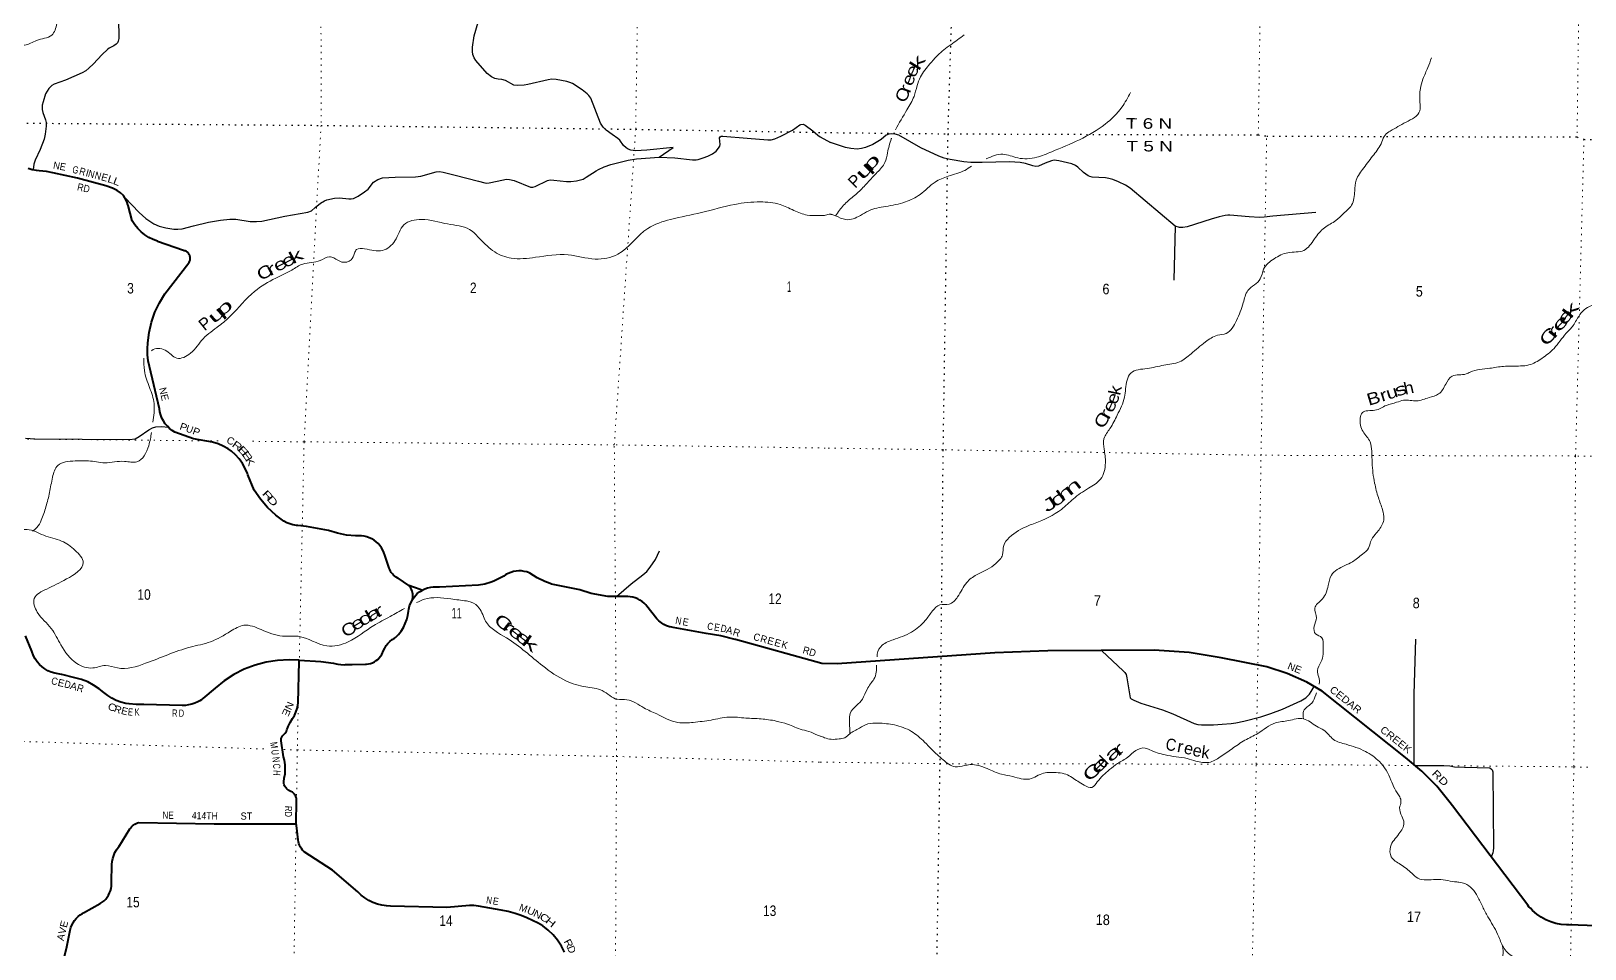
# Model space of a CAD drawing. Header units: feet. Extents: x -481249 to -254670, y -730376 to -544252.
# Drawn here: x -395594 to -369713, y -576767 to -561492 of the extents above; entities that cross this region are included whole.
import ezdxf
from ezdxf.enums import TextEntityAlignment as Align

# ---------------------------------------------------------------- set-up
doc = ezdxf.new("R2010")
doc.units = ezdxf.units.FT
doc.header["$LTSCALE"] = 70
doc.linetypes.add('DOTTED', pattern=[1.5, 0.3, -1.2])
for name, color, linetype, lineweight in [('26', 7, 'Continuous', 40), ('27', 7, 'Continuous', 13), ('29', 7, 'Continuous', 25), ('39', 7, 'Continuous', 13), ('41', 7, 'Continuous', 13), ('6', 7, 'DOTTED', 25), ('7', 7, 'DOTTED', 13)]:
    doc.layers.add(name, color=color, linetype=linetype, lineweight=lineweight)

msp = doc.modelspace()

# ---------------------------------------------------------------- linework, layer by layer
at = {"layer": '26'}
msp.add_line((-391326.94, -573109.85), (-391312.85, -573065.02), dxfattribs=at)
for points in [[(-392992.8, -565170.64), (-393003.93, -565162.89), (-393015.81, -565156.35), (-393028.3, -565151.09), (-393041.28, -565147.16), (-393054.6, -565144.61), (-393486.6, -564991.27), (-393488.33, -564990.71), (-393562.37, -564962.43), (-393633.04, -564926.57), (-393699.58, -564883.53), (-393761.26, -564833.76), (-393817.39, -564777.81), (-393867.37, -564716.31), (-393910.65, -564649.92), (-393979.27, -564395.02), (-393981.59, -564384.48), (-393993.55, -564343.14), (-394009.77, -564303.27), (-394030.07, -564265.33), (-394054.22, -564229.71), (-394106.47, -564182.28), (-394160.06, -564147.32), (-394236.94, -564107.69), (-394347.16, -564068.28), (-394821, -563942.05), (-395233.63, -563849.3), (-395335.37, -563829.99), (-395460.89, -563818.4), (-395501.4, -563814.51), (-395572.88, -563801.7), (-395642.63, -563781.49)], [(-389302.17, -570718.94), (-389479.03, -570598.72), (-389487.38, -570594.92), (-389512.18, -570581.47), (-389535.44, -570565.5), (-389556.9, -570547.19), (-389576.33, -570526.74), (-389593.52, -570504.37), (-389608.27, -570480.32), (-389620.43, -570454.87), (-389629.86, -570428.28), (-389702.43, -570215.55), (-389702.78, -570214.21), (-389716.36, -570171.52), (-389734.32, -570130.49), (-389756.48, -570091.56), (-389782.59, -570055.16), (-389812.35, -570021.69), (-389845.46, -569991.51), (-389881.53, -569964.96), (-389920.19, -569942.32), (-389961, -569923.85), (-390003.51, -569909.74), (-390047.27, -569900.16), (-390091.79, -569895.2), (-390136.58, -569894.93), (-390189.05, -569893.7), (-390341.81, -569879.34), (-390492.24, -569849.1), (-390638.68, -569803.3), (-391004.21, -569735.57), (-391150.44, -569721.39), (-391175.28, -569718.99), (-391200.44, -569714.96), (-391233.68, -569709.18), (-391285.05, -569694.6), (-391334.61, -569674.72), (-391381.82, -569649.78), (-391519.24, -569546.02), (-391653.16, -569421.66), (-391773.34, -569283.98), (-391878.48, -569134.49), (-391983.25, -568875.63), (-391990.57, -568855.34), (-392027.74, -568770.03), (-392073.63, -568689.06), (-392127.72, -568613.34), (-392189.44, -568543.69), (-392258.09, -568480.87), (-392310, -568445.65), (-392392.66, -568399.52), (-392479.68, -568362.28), (-392570.13, -568334.34), (-392887.63, -568278.61), (-393201.01, -568166.63), (-393243.22, -568139.52), (-393285.54, -568105.87), (-393324.11, -568067.97), (-393358.51, -568026.26), (-393388.36, -567981.17), (-393413.34, -567933.21), (-393433.16, -567882.91), (-393447.62, -567830.81), (-393456.55, -567777.48), (-393620.18, -567073.38), (-393641.9, -566979.62), (-393654.32, -566880.64), (-393656.32, -566780.92), (-393651.69, -566680.16), (-393629.27, -566506.64), (-393588.84, -566336.42), (-393530.83, -566171.36), (-393455.89, -566013.26), (-393364.83, -565863.87), (-392967.12, -565348.62), (-392962.22, -565341.29), (-392955.67, -565329.41), (-392950.41, -565316.92), (-392946.48, -565303.94), (-392943.93, -565290.62), (-392942.79, -565277.11), (-392943.06, -565263.55), (-392944.75, -565250.1), (-392947.84, -565236.89), (-392952.29, -565224.08), (-392958.06, -565211.81), (-392965.07, -565200.2), (-392973.26, -565189.4), (-392982.54, -565179.51), (-392992.8, -565170.64)], [(-382423.96, -572015.49), (-383861.53, -571620.56), (-383866.72, -571618.87), (-384105.48, -571555.21), (-384349.59, -571516.86), (-384897.14, -571419.51), (-384922.16, -571415.06), (-384947.14, -571408.68), (-384962.16, -571404.84), (-385008.95, -571387.97), (-385053.72, -571366.29), (-385095.99, -571340.06), (-385135.28, -571309.55), (-385171.16, -571275.11), (-385338.11, -571062.52), (-385354.12, -571043.11), (-385383.94, -571012.54), (-385416.78, -570985.25), (-385452.3, -570961.55), (-385490.1, -570941.69), (-385529.77, -570925.9), (-385570.87, -570914.33), (-385612.96, -570907.12), (-385655.57, -570904.36), (-385984.87, -570900.83), (-386264.04, -570851.04), (-386452.86, -570791.08), (-386899.07, -570701.63), (-386924.01, -570696.63), (-386949.07, -570687.09), (-387034.55, -570654.55), (-387164.24, -570590.48), (-387286.52, -570513.2), (-387295.48, -570509.33), (-387337.87, -570494.16), (-387381.62, -570483.5), (-387426.24, -570477.47), (-387471.25, -570476.14), (-387516.15, -570479.52), (-387560.45, -570487.57), (-387603.67, -570500.22), (-387645.33, -570517.31), (-387684.97, -570538.66), (-387722.17, -570564.04), (-387888.71, -570648.61), (-387932.42, -570664.71), (-388036.75, -570694.5), (-388143.62, -570713.23), (-388790.4, -570745.41), (-388843, -570747.82), (-388883.59, -570748.91), (-388894.73, -570748.11), (-388943.42, -570753.64), (-388991.27, -570764.24), (-389037.75, -570779.78), (-389081.85, -570799.87)], [(-389247.87, -570968.16), (-389241.75, -570944.84), (-389237.52, -570918.21), (-389236.1, -570891.29), (-389237.5, -570864.37), (-389241.7, -570837.75), (-389248.67, -570811.71), (-389258.32, -570786.53), (-389270.54, -570762.51), (-389285.22, -570739.9), (-389302.17, -570718.94)], [(-389081.85, -570799.87), (-389113.67, -570788.18), (-389302.17, -570718.94)], [(-389247.87, -570968.16), (-389240.71, -570954.54), (-389209, -570907.04), (-389185.78, -570879.09), (-389163.99, -570854.11), (-389138.97, -570835.6), (-389124.57, -570824.95), (-389082.34, -570800.09), (-389081.85, -570799.87)], [(-391129.72, -571964.69), (-390770.2, -571982), (-390555.77, -572012.27), (-390511.03, -572021.51), (-390482.92, -572028.19), (-390432.41, -572035.9), (-390381.37, -572038.28), (-390355.36, -572036.77), (-390326.79, -572035.11), (-390305.36, -572033.75), (-390295.17, -572033.09), (-390269.69, -572031.47), (-390245.17, -572031.43), (-390025.2, -572031.11), (-390008.29, -572029.96), (-389973.88, -572024.9), (-389940.2, -572016.28), (-389907.59, -572004.18), (-389876.44, -571988.74), (-389847.06, -571970.13), (-389819.79, -571948.55), (-389794.93, -571924.24), (-389772.75, -571897.46), (-389753.48, -571868.51), (-389723.49, -571801.69), (-389702.87, -571759.68), (-389677.96, -571720.06), (-389649.05, -571683.27), (-389616.45, -571649.69), (-389580.53, -571619.71), (-389541.66, -571593.64), (-389525.86, -571584.64), (-389475.61, -571533.7), (-389430.95, -571477.79), (-389392.39, -571417.52), (-389360.34, -571353.55), (-389335.14, -571286.58), (-389317.09, -571217.34), (-389306.37, -571146.6), (-389303.91, -571113.15), (-389288.43, -571058.17), (-389267.29, -571005.1), (-389247.87, -570968.16)], [(-391129.72, -571964.69), (-391296.31, -571956.67), (-391488.13, -571966.36), (-391678.16, -571996.09), (-391864.04, -572045.51), (-392043.74, -572114.09), (-392215.28, -572201.09), (-392376.79, -572305.53), (-392526.5, -572426.29), (-392734.71, -572601.46), (-392756.02, -572619.39), (-392784.71, -572637.48), (-392816.5, -572656.27), (-392865.45, -572678.65), (-392916.46, -572695.79), (-392968.98, -572707.51), (-393022.45, -572713.68), (-393076.26, -572714.22), (-393716.8, -572699.09), (-393725.55, -572699.73), (-393843.88, -572701.76), (-393961.78, -572691.41), (-394018.14, -572681.89), (-394097.72, -572661.05), (-394174.69, -572632.01), (-394248.21, -572595.08), (-394317.46, -572550.67), (-394381.69, -572499.27), (-394457.51, -572438.17), (-394551.34, -572376.63), (-394651.09, -572325.24), (-394755.66, -572284.55), (-394863.92, -572255.02), (-395078.84, -572203.13), (-395086.68, -572202.66), (-395141.54, -572190.26), (-395199.1, -572177.14), (-395258.73, -572163.45), (-395312.31, -572138.65), (-395362.99, -572108.38), (-395410.24, -572072.99), (-395453.53, -572032.85), (-395492.39, -571988.4), (-395526.38, -571940.14), (-395555.15, -571888.59), (-395581.25, -571812.83), (-395688.17, -571559.51)], [(-368627.69, -576415.99), (-369975.39, -576367.17), (-370019.94, -576366.96), (-370109.02, -576359.53), (-370196.82, -576342.84), (-370282.4, -576317.06), (-370364.82, -576282.48), (-370443.17, -576239.47), (-370516.6, -576188.5), (-370584.3, -576130.14), (-370622.01, -576090.03), (-370645.56, -576064.98), (-370664.51, -576040.03), (-371919.4, -574388.32), (-371955.15, -574337.47), (-372177.04, -574059.82), (-372426.74, -573806.89), (-372701.51, -573581.44), (-374089.53, -572475.14), (-374345.22, -572330.18), (-374672.07, -572184.06), (-375012.39, -572072.91), (-375769.83, -571920.98), (-376302.38, -571833), (-376889.03, -571795.82), (-378657.22, -571808), (-379538.81, -571838.24), (-382167.44, -572023.62), (-382423.96, -572015.49)], [(-391312.84, -573065.03), (-391278.63, -572996.87), (-391238.73, -572934.41), (-391207.26, -572881.78), (-391181.47, -572826.15), (-391161.63, -572768.12), (-391147.96, -572708.35), (-391142.72, -572671.24), (-391130.1, -571985.44), (-391129.72, -571964.69)], [(-391179.04, -574686.99), (-391178.98, -574662.26), (-391173.4, -574317.65), (-391173.02, -574293.8), (-391174.41, -574267.65), (-391175.15, -574261.46), (-391178.62, -574246.2), (-391183.66, -574231.38), (-391190.23, -574217.18), (-391198.24, -574203.73), (-391207.62, -574191.2), (-391216.79, -574181.3), (-391241.73, -574161.09), (-391266.79, -574148.26), (-391298.69, -574131.92), (-391313.92, -574121.87), (-391328.03, -574110.29), (-391340.84, -574097.3), (-391352.23, -574083.04), (-391362.06, -574067.67), (-391370.24, -574051.35), (-391376.66, -574034.27), (-391381.26, -574016.61), (-391384, -573998.57), (-391384.83, -573980.34), (-391383.75, -573962.12), (-391380.77, -573944.12), (-391375.93, -573926.52), (-391375.91, -573926.48), (-391363.61, -573852.51), (-391359.1, -573777.67), (-391362.44, -573702.76), (-391373.6, -573628.62), (-391388.45, -573569.1), (-391428.67, -573304.87), (-391429.42, -573292.56), (-391428.88, -573280.25), (-391427.05, -573268.06), (-391423.96, -573256.12), (-391419.63, -573244.58), (-391414.13, -573233.55), (-391407.5, -573223.16), (-391399.82, -573213.51), (-391394.17, -573207.56), (-391378.22, -573193.43), (-391363.83, -573177.72), (-391351.17, -573160.59), (-391340.36, -573142.22), (-391331.53, -573122.83), (-391326.93, -573109.86)], [(-395146.02, -577351.34), (-395000.3, -576732.71), (-394940.44, -576455.54), (-394928.84, -576412.59), (-394912.81, -576371.08), (-394892.54, -576331.48), (-394868.23, -576294.22), (-394840.17, -576259.7), (-394808.64, -576228.3), (-394774.01, -576200.37), (-394736.65, -576176.21), (-394717.97, -576166.09), (-394441.09, -576013.09), (-394407.93, -575991.09), (-394377.24, -575965.74), (-394349.38, -575937.32), (-394324.63, -575906.15), (-394303.29, -575872.56), (-394285.57, -575836.92), (-394271.67, -575799.63), (-394261.74, -575761.09), (-394255.9, -575721.72), (-394254.21, -575681.96), (-394254.84, -575663.45), (-394249.23, -575362.27), (-394244.05, -575311.27), (-394233.57, -575261.09), (-394217.9, -575212.29), (-394197.22, -575165.39), (-394171.75, -575120.9), (-394141.76, -575079.33), (-394133.18, -575068.95), (-393946.85, -574771.52), (-393934.02, -574751.68), (-393919.19, -574733.29), (-393902.52, -574716.56), (-393884.19, -574701.66), (-393864.4, -574688.75), (-393843.38, -574677.99), (-393821.34, -574669.48), (-393798.54, -574663.32), (-393796.41, -574662.88), (-392545.46, -574687.15), (-391204.38, -574686.99), (-391179.04, -574686.99)], [(-386708.26, -576821.94), (-386761.7, -576720.01), (-386825.51, -576624.23), (-386898.99, -576535.63), (-386981.31, -576455.21), (-387071.6, -576383.83), (-387147.95, -576339.51), (-387335.58, -576248.55), (-387430.05, -576209.87), (-387531.69, -576177.7), (-387646.73, -576145.77), (-387765.35, -576120), (-388140.67, -576054.85), (-388216.56, -576046.18), (-388291.53, -576047.86), (-388670.3, -576078.96), (-389608.02, -576056.24), (-389673.6, -576053.03), (-389750.8, -576041.73), (-389826.41, -576022.43), (-389899.58, -575995.32), (-389969.52, -575960.72), (-390035.45, -575919), (-390096.67, -575870.61), (-390152.49, -575816.09), (-390572.64, -575457.3), (-391042.91, -575150.78), (-391048.39, -575145.82), (-391070.35, -575123.21), (-391089.83, -575098.44), (-391106.61, -575071.76), (-391120.51, -575043.48), (-391131.38, -575013.9), (-391139.1, -574983.34), (-391143.58, -574952.15), (-391175.66, -574712.26), (-391179.04, -574686.99)]]:
    msp.add_lwpolyline(points, dxfattribs=at)
at = {"layer": '29'}
for p, q in [((-376539.31, -564736.43), (-376557.78, -565635.43)), ((-372527.13, -573715.78), (-372062.14, -573716.91)), ((-371247.46, -573817.81), (-371237.37, -575084.77))]:
    msp.add_line(p, q, dxfattribs=at)
for points in [[(-394139.56, -561278.24), (-394134.23, -561614.72), (-394141.57, -561661.46), (-394155.58, -561689.5), (-394176.27, -561710.87), (-394214.3, -561737.57), (-394294.37, -561774.95), (-394316.39, -561792.32), (-394417.15, -561887.11), (-394555.95, -562036.66), (-394631.35, -562110.11), (-394682.06, -562152.83), (-394742.78, -562186.21), (-395020.37, -562309.05), (-395207.21, -562373.14), (-395250.58, -562398.52), (-395297.96, -562447.92), (-395351.34, -562538.72), (-395394.05, -562666.9), (-395409.39, -562727), (-395410.06, -562795.08), (-395398.71, -562847.17), (-395351.34, -562971.34), (-395342.66, -563012.74), (-395340.66, -563072.81), (-395356.68, -563206.34), (-395377.36, -563293.14), (-395442.09, -563462.71), (-395527.5, -563638.96), (-395548.86, -563708.39), (-395559.53, -563799.19)], [(-385134.58, -563592.24), (-384900.9, -563428.05), (-385338.09, -563474.71), (-385526.27, -563485.39), (-385605, -563474.71), (-385646.38, -563458.69), (-385683.75, -563437.32), (-385727.78, -563394.59), (-385787.84, -563309.14), (-385818.53, -563277.09), (-385914.62, -563213), (-386016.05, -563138.22), (-386065.43, -563092.83), (-386106.8, -563026.06), (-386272.29, -562609.46), (-386305.65, -562564.07), (-386332.35, -562534.69), (-386416.42, -562470.6), (-386577.91, -562366.45), (-386617.94, -562347.76), (-386672.66, -562331.73), (-386846.15, -562299.69), (-386918.22, -562294.35), (-386982.28, -562305.03), (-387318.59, -562379.8), (-387382.64, -562393.15), (-387484.07, -562398.49), (-387553.47, -562390.48), (-387692.26, -562315.71), (-387750.98, -562299.69), (-387815.04, -562294.34), (-387868.43, -562278.32), (-387927.15, -562251.62), (-387996.55, -562198.2), (-388183.39, -561979.22), (-388214.08, -561936.5), (-388235.43, -561880.42), (-388243.44, -561829.68), (-388242.11, -561760.24), (-388215.41, -561573.31), (-388146.02, -561343.64)], [(-385134.58, -563592.24), (-384872.99, -563600.24), (-384579.39, -563632.28), (-384548.69, -563634.96), (-384515.99, -563633.62), (-384481.64, -563626.67), (-384400.24, -563602.64), (-384321.14, -563574.87), (-384241.74, -563533.48), (-384184.36, -563488.08), (-384142.98, -563440.01), (-384122.29, -563409.29), (-384114.96, -563381.26), (-384125.64, -563269.1), (-384113.62, -563250.4), (-384098.27, -563242.39), (-384072.26, -563242.39), (-383666.55, -563274.44), (-383324.9, -563301.14), (-383269.51, -563301.14), (-383208.12, -563287.78), (-383106.03, -563242.39), (-382913.85, -563140.91), (-382791.07, -563050.11), (-382773.05, -563044.77), (-382735.68, -563042.1), (-382700.32, -563055.46), (-382572.2, -563151.59), (-382487.45, -563226.36), (-382449.42, -563253.07), (-382280.83, -563344.83)], [(-380283.33, -563629.71), (-380385.17, -563606.12), (-380474.13, -563573.93), (-380774.27, -563436.66), (-381143.01, -563226.45), (-381199.83, -563207.15), (-381258.78, -563200.71), (-381304.88, -563205.01), (-381353.11, -563226.45), (-381434.58, -563295.09), (-381576.07, -563380.89), (-381693.99, -563430.24), (-381760.45, -563447.4), (-381833.33, -563458.11), (-381942.67, -563447.4), (-382026.28, -563428.08), (-382280.83, -563344.83)], [(-388532.38, -563891.34), (-388140.02, -563987.48), (-388037.26, -564016.85), (-388007.9, -564022.19), (-387963.86, -564019.52), (-387723.64, -563966.11), (-387682.26, -563958.1), (-387623.54, -563960.77), (-387547.47, -563976.79), (-387275.22, -564088.95), (-387236.52, -564088.95), (-387195.15, -564078.27), (-386992.29, -563976.79), (-386948.25, -563968.78), (-386885.53, -563971.45), (-386677.34, -563992.82), (-386601.26, -563992.81), (-386506.51, -563982.13), (-386399.75, -563955.43), (-386347.7, -563923.38), (-386180.88, -563816.56), (-386142.17, -563795.19), (-386050.08, -563749.79), (-385935.32, -563709.74), (-385647.04, -563640.3), (-385508.26, -563618.95), (-385134.58, -563592.24)], [(-376539.31, -564736.43), (-377286.23, -564105.89), (-377366.62, -564054.41), (-377483.46, -563998.64), (-377576.72, -563960.03), (-377643.18, -563942.87), (-377697.85, -563934.29), (-377920.81, -563921.42), (-377960.47, -563912.84), (-377989.41, -563899.97), (-378066.59, -563844.21), (-378160.92, -563754.12), (-378196.29, -563728.37), (-378259.54, -563702.64), (-378478.21, -563649.01), (-378551.1, -563642.58), (-378596.12, -563651.16), (-378701.17, -563689.77), (-378812.65, -563741.25), (-378857.67, -563745.53), (-378906.98, -563736.96), (-379031.32, -563694.06), (-379117.07, -563679.04), (-379297.16, -563668.32), (-379751.66, -563676.9), (-379939.24, -563676.9), (-380060.37, -563668.32), (-380283.33, -563629.71)], [(-394033.66, -564262.58), (-393795.91, -564510.9), (-393682.48, -564612.38), (-393550.35, -564697.83), (-393460.94, -564737.89), (-393347.5, -564767.27), (-393215.38, -564788.63), (-393151.32, -564791.3), (-393075.25, -564783.29), (-392888.41, -564735.22), (-392637.51, -564671.13), (-392438.66, -564636.41), (-392283.85, -564623.06), (-392183.76, -564623.06), (-391943.53, -564660.45), (-391840.78, -564663.12), (-391751.36, -564655.11), (-391367, -564574.99), (-390982.65, -564505.56), (-390925.26, -564484.19), (-390859.87, -564430.78), (-390770.45, -564356.01), (-390709.06, -564318.62), (-390667.69, -564302.6), (-390538.24, -564273.22), (-390454.16, -564265.21), (-390299.35, -564286.58), (-390260.65, -564286.58), (-390223.28, -564275.89), (-390144.54, -564238.51), (-390037.77, -564169.07), (-389980.39, -564121.01), (-389888.3, -564008.84), (-389817.57, -563960.77), (-389738.83, -563934.07), (-389530.64, -563923.39), (-389188.99, -563918.04), (-389103.58, -563904.7), (-388847.34, -563832.59), (-388788.62, -563827.25), (-388729.9, -563837.93), (-388532.38, -563891.34)], [(-374196.87, -564513.1), (-374912.98, -564571.32), (-375055.55, -564588.49), (-375131.66, -564592.77), (-375307.45, -564584.19), (-375624.74, -564554.16), (-375662.26, -564554.17), (-375707.28, -564558.46), (-375804.83, -564584.19), (-375937.74, -564622.8), (-376340.79, -564747.21), (-376412.61, -564762.23), (-376465.13, -564760.08), (-376539.31, -564736.43)], [(-395688.11, -568268.3), (-395533.3, -568278.98), (-393953.14, -568289.66), (-393859.72, -568276.31), (-393792.99, -568241.59), (-393632.84, -568129.43), (-393574.11, -568094.71), (-393515.39, -568076.02), (-393413.96, -568070.68), (-393312.53, -568081.36)], [(-385842.31, -570904.64), (-385599.19, -570689.21), (-385401.67, -570539.66), (-385340.28, -570483.58), (-385284.23, -570414.15), (-385193.48, -570285.96), (-385124.08, -570144.42)], [(-372558.39, -573692.86), (-372555.5, -572530.46), (-372528.6, -571611.56)], [(-377760.13, -571804.18), (-377406.75, -572136.78), (-377377.8, -572168.95), (-377355.29, -572201.13), (-377342.43, -572256.9), (-377295.26, -572552.91), (-377285.61, -572587.24), (-377268.46, -572606.54), (-377226.66, -572630.13), (-377110.89, -572677.32), (-376746.42, -572788.86), (-376574.9, -572853.22), (-376219.01, -573016.24), (-376158.98, -573033.41), (-376098.95, -573037.69), (-375974.6, -573039.84), (-375897.43, -573037.69), (-375753.78, -573029.12), (-375603.7, -573016.25), (-375528.67, -573003.37), (-375393.6, -572977.63), (-375112.75, -572904.7), (-374946.59, -572851.08), (-374748.28, -572775.99), (-374443.85, -572638.71), (-374363.44, -572587.24), (-374302.35, -572527.17), (-374273.4, -572484.28), (-374224.4, -572398.11)], [(-372062.14, -573716.91), (-371963.87, -573721.96), (-371884.55, -573734.83), (-371719.47, -573743.41), (-371297.12, -573756.28), (-371267.1, -573775.58), (-371256.38, -573788.45), (-371247.46, -573817.81)], [(-371237.37, -575084.77), (-371240.83, -575133.38), (-371248.34, -575167.7), (-371257.99, -575198.8), (-371277.28, -575235.27)]]:
    msp.add_lwpolyline(points, dxfattribs=at)
at = {"layer": '39'}
for points in [[(-395893.67, -561539.48), (-395892.72, -561540.65), (-395834.3, -561683.12), (-395703.72, -561725.09), (-395503.04, -561646.49), (-395250.17, -561559.79), (-395164.1, -561364.9), (-395182.45, -561158.12), (-395276.95, -561067.9), (-395359.49, -560909.4), (-395299.52, -560720.58), (-395125.02, -560581.78), (-394876.11, -560537.25), (-394679.29, -560565.07), (-394602.77, -560725.59), (-394548.34, -560886.14), (-394335.54, -560857.71), (-394145.11, -560622.52), (-393884.48, -560339.03), (-393623.81, -560079.64), (-393325.09, -559747.91), (-393235.06, -559516.88), (-393165, -559356.15), (-393018.81, -559076.84), (-392830.57, -558713.15), (-392756.71, -558401.82), (-392618.48, -558174.74), (-392436.15, -557895.38), (-392213.78, -557525.61), (-392027.26, -557368.73), (-391642.06, -557145.3), (-391419.34, -557026.51), (-391216.59, -556996.09), (-391081.94, -557086.25), (-390997.78, -556961.64), (-390847.48, -556750.6), (-390572.67, -556549.41), (-390261.74, -556338.14), (-389983.05, -556044.58), (-389684.32, -555716.87), (-389423.66, -555453.46), (-389034.61, -555107.54), (-388731.76, -554862.15), (-388547.28, -554683.18), (-388390.96, -554470.12), (-388080.18, -554142.39), (-387685, -553876.77), (-387496.34, -553816.26), (-387203.2, -553801.78), (-386982.39, -553765.32), (-386695.09, -553889.39), (-386287.35, -553983.16), (-385863.62, -554028.72), (-385435.89, -554068.25), (-385150.76, -554073.86), (-384893.74, -554081.52), (-384596.54, -554105.18), (-384116.52, -554194.83), (-383708.86, -554236.4), (-383445.86, -554217.95), (-383237.12, -554155.4), (-382947.83, -554267.42), (-382747.05, -554259.09), (-382534.13, -554321.03), (-382343.32, -554360.91), (-382229.37, -554356.85)], [(-381197.8, -563134.62), (-381004.69, -562800.61), (-380887.82, -562582.16), (-380835.89, -562398.53), (-380780.77, -562255.11), (-380621.78, -562037.52), (-380494.44, -561895.57), (-380276.1, -561719.33), (-380051.99, -561555.26)], [(-381503.93, -571903.8), (-381501.9, -571862.51), (-381416.53, -571711.68), (-381234.1, -571623.05), (-380928.45, -571494.77), (-380699.74, -571302.68), (-380580.06, -571142.51), (-380457.61, -571042.62), (-380304.83, -571029.67), (-380161.86, -570908.11), (-380010.48, -570670.29), (-379849.29, -570541.07), (-379666.82, -570450.43), (-379524.35, -570352.96), (-379413.02, -570208.68), (-379393.8, -570054.49), (-379300.77, -569921.88), (-378977.58, -569721.68), (-378872.41, -569681.66), (-378432.22, -569451.73), (-378233.98, -569277.09), (-377981.54, -569101.55), (-377781.79, -568951.04), (-377699.87, -568675.67), (-377721.33, -568450.39), (-377723.76, -568275.69), (-377623.93, -568105.07), (-377502.97, -567882.69), (-377382.49, -567586.02), (-377338.53, -567301.85), (-377275.92, -567184.68), (-377003.43, -567107.91), (-376727.38, -567053.31), (-376463.33, -566996.45), (-376273.94, -566861.79), (-376033.12, -566665.93), (-375834.19, -566555.56), (-375687.06, -566524.42), (-375516.03, -566307.08), (-375403.7, -566016.26), (-375325.19, -565809.08), (-375120.56, -565616.51), (-375065.07, -565455.03), (-374888.89, -565279.94), (-374660.08, -565180.21), (-374394.4, -565141.45), (-374217.93, -564952.32), (-374051.53, -564764.99), (-373860.42, -564644.42), (-373735.67, -564530.52), (-373598.31, -564388.77), (-373547.27, -564150.92), (-373523.58, -563974.74), (-373396.93, -563768.53), (-373229.88, -563549.1), (-373095.08, -563337.03), (-373040.54, -563221.71), (-372954.93, -563157.2), (-372692.99, -563007.95), (-372464.41, -562821.89), (-372461.4, -562675.4), (-372452.69, -562446.72), (-372411.37, -562290.98), (-372329.18, -562099.93), (-372269.59, -561934.52)], [(-378594.85, -563499.11), (-377702.5, -563040.48), (-377425.81, -562759.04), (-377282.33, -562515.03)], [(-382194.86, -564567.1), (-382130.74, -564474.05), (-381982.98, -564314.45), (-381815.52, -564173.32), (-381663.83, -564017.81), (-381499.69, -563842.48), (-381371.9, -563678.46), (-381328.44, -563516.73), (-381265.53, -563287.15), (-381261.18, -563276.46)], [(-379683.25, -563617.42), (-379408.5, -563541.76), (-379160.92, -563603.01), (-378843.62, -563591.41), (-378594.85, -563499.11)], [(-382252.92, -564546.81), (-382194.86, -564567.1), (-382023.55, -564628.81), (-381781.35, -564561.47), (-381641.26, -564482.01), (-381360.87, -564411.43), (-381032.22, -564335.81), (-380786.82, -564210.32), (-380535.77, -564004.64), (-380317.03, -563906.71), (-380042.12, -563809.92), (-379928.19, -563737.54)], [(-374139.78, -572359.24), (-374139.29, -572357.69), (-374166.81, -572134.29), (-374109.72, -571992.92), (-374074.95, -571863.14), (-374072.39, -571738.72), (-374097.38, -571587.65), (-374198.45, -571525.37), (-374221.93, -571398.41), (-374184.9, -571256.63), (-374213.74, -571097.45), (-374086.16, -570943.46), (-373989.27, -570720.59), (-373935.57, -570549.04), (-373711.5, -570386.97), (-373585.78, -570323.28), (-373418.69, -570200.21), (-373316.21, -570095.9), (-373281.93, -569990.2), (-373205.2, -569869.3), (-373141.41, -569792.3), (-373061.31, -569605.23), (-373084.42, -569460.21), (-373152.47, -569256.07), (-373215.76, -569015.89), (-373256.94, -568675.77), (-373263.05, -568484.93), (-373291.97, -568329.77), (-373408.82, -568156.75), (-373454.39, -567932.98), (-373420.4, -567841.33), (-373210.92, -567803.44), (-373020.59, -567720.99), (-372848.98, -567670.28), (-372734.88, -567635.41), (-372515.38, -567646.96), (-372309.54, -567590.92), (-372149.79, -567531.94), (-372032.04, -567367.71), (-371922.92, -567233.42), (-371691.42, -567197.98), (-371622.56, -567167.26), (-371298.16, -567103.6), (-371068.75, -567072.14), (-370783.66, -567065.9), (-370644.84, -567048.65), (-370431.91, -566940.56), (-370227.82, -566774.07), (-370025.96, -566521.22), (-369908.9, -566391.11), (-369854.89, -566301.87), (-369669.99, -566092.83), (-369477.82, -566018.45), (-369356.11, -565954.68), (-368911.26, -565791.09), (-368694.2, -565677.06), (-368365.2, -565487.02), (-368080.02, -565378.4), (-367886.86, -565255.86), (-367707.61, -565028.64), (-367556.39, -564798.84), (-367355.68, -564503.81), (-367295.32, -564398.64), (-367147.32, -564325.36), (-367050.74, -564214.91), (-366924.64, -564133.16)], [(-393586.77, -566811.31), (-393580.38, -566805.86), (-393361.52, -566801.53), (-393168.58, -566935.77), (-392937.79, -566853.11), (-392727.29, -566611.86), (-392464.55, -566398.65), (-392272.02, -566233.72), (-391871.01, -565823.54), (-391517.92, -565604.17), (-391253.07, -565469.26), (-391068.48, -565368.6), (-390777.42, -565309.94), (-390622.89, -565249.48), (-390548.57, -565267.45), (-390415.96, -565335.52), (-390263.41, -565301.16), (-390205.33, -565190.65), (-390171.28, -565128.35), (-390038.78, -565116.11), (-389741.57, -565141.78), (-389532.97, -564982.86), (-389386.76, -564717.61), (-389089.72, -564626.82), (-388655.91, -564702.49), (-388290.35, -564794.32), (-388115.44, -564952.68), (-387872.19, -565167.17), (-387596.96, -565271.17), (-387191.39, -565256.53), (-386647.3, -565215.57), (-386199.45, -565285.2), (-385818.06, -565204.33), (-385320.69, -564775.93), (-384941.41, -564626.8), (-384429.55, -564511.6), (-383871.54, -564376.26), (-383447.93, -564335.49), (-383118.58, -564379.18), (-382891.55, -564475.23), (-382666.56, -564553.2), (-382493.87, -564562.99), (-382379.42, -564558.81), (-382300.81, -564538.42)], [(-382252.92, -564546.81), (-382266.3, -564543.13), (-382279.29, -564539.07), (-382289.04, -564536.64), (-382300.81, -564538.42)], [(-393563.49, -567998.43), (-393545.02, -567691.27), (-393619.68, -567426.34), (-393706.41, -567141.36), (-393714.25, -566933.7)], [(-403322.79, -568149.34), (-403190.08, -568325.76), (-403127.48, -568582.67), (-403000.71, -568775.24), (-402795.78, -568869.31), (-402508.63, -568884.96), (-402301.67, -568989.06), (-401929.9, -569209.38), (-401694.85, -569305.42), (-401470, -569278.99), (-401323.43, -569272.75), (-401222.84, -569413.15), (-400927.54, -569519.14), (-400519.83, -569592.83), (-400086, -569684.56), (-399784.68, -569782.51), (-399587.86, -569814.34), (-399441.68, -569531.02), (-399361.53, -569406.42), (-399228.88, -569502.6), (-399045.84, -569733.24), (-398700.49, -569730.73), (-398433.21, -569894.98), (-398228.18, -570059.33), (-397920.8, -570183.36), (-397481.13, -570136.54), (-397073.63, -570061.66), (-396742.5, -569942.71), (-396640.39, -569729.73), (-396718.96, -569537.09), (-396427.92, -569464.39), (-396226.9, -569628.74), (-396031.95, -569758.96), (-395819.06, -569796.8), (-395658.45, -569786.53), (-395383.23, -569882.5), (-395085.93, -569980.45), (-394858.82, -570134.73), (-394724.01, -570337.32), (-395004.74, -570610.8), (-395333.81, -570777.93), (-395540.4, -570936.85), (-395489.89, -571163.66), (-395256.6, -571434.38), (-395097.59, -571709.23), (-394834.14, -572016.04), (-394564.97, -572091.95), (-394356.21, -572051.49), (-394155.36, -572091.35), (-393685.62, -572014.37), (-392943.07, -571746.24), (-392605.87, -571655.4), (-392270.79, -571480.22), (-392052.07, -571381.52), (-391758.82, -571453.38), (-391405.28, -571561.28), (-391144.25, -571564.92), (-390666.15, -571724.85), (-390312.85, -571658.07), (-389887.55, -571386.4), (-389614.68, -571237.42), (-389376.31, -571100.29)], [(-395572.31, -569816.64), (-395495.85, -569754.16), (-395423.74, -569631.58), (-395345.74, -569408.6), (-395285.83, -569171.58), (-395235.98, -568916.51), (-395147.91, -568721.62), (-394860.88, -568646.92), (-394640.01, -568644.59), (-394364.89, -568676.31), (-394037.63, -568653.75), (-393830.81, -568661.48), (-393634.41, -568392.14), (-393587.93, -568173.78)], [(-389174.73, -571004.34), (-389042.83, -570947.45), (-388605.12, -570942.8), (-388340.03, -570976.55)], [(-388340.03, -570976.55), (-388261.69, -570996.51), (-388129.04, -571094.7), (-388022.31, -571315.41), (-387674.56, -571591.98), (-387071.55, -572056.92), (-386685.69, -572305.33), (-386356.26, -572407.25), (-386079.08, -572469.09), (-385829.9, -572613.29), (-385671.27, -572621.09), (-385385.96, -572755.2), (-385172.99, -572857.29), (-384819.4, -572999.34), (-384564.4, -572996.96), (-384267.28, -572958.37), (-383970.18, -572909.75), (-383689.06, -572925.4), (-383434.03, -572939.09), (-383185.01, -572974.87), (-382994.18, -573026.79), (-382751.1, -573118.8), (-382602.46, -573160.75), (-382459.81, -573222.78), (-382444.26, -573227.49)], [(-381956.58, -573188.27), (-381959.92, -573057.71), (-381961.95, -572961.31), (-381951.62, -572849.09), (-381844.55, -572716.77), (-381748, -572608.32), (-381670.49, -572449.3), (-381610.34, -572354.16), (-381556.62, -572278.97), (-381518.04, -572159.3), (-381511.45, -572047.82)], [(-374398.05, -572938.62), (-374399.39, -572808.1), (-374264.24, -572676.35), (-374197.24, -572541.2), (-374186.07, -572505.83)], [(-382444.26, -573227.49), (-382381.31, -573251.89), (-382267.47, -573278.3), (-382136.92, -573272.93), (-382042.19, -573252.77), (-381956.58, -573188.27), (-381798.06, -573091.12), (-381658.21, -573023.7), (-381485.33, -573009.15), (-381213.06, -573040.79), (-380932.29, -573146.88), (-380711.21, -573326.04), (-380591.32, -573448.93), (-380404.19, -573619.37), (-380201.93, -573737.91), (-380046.98, -573716.98), (-379954.34, -573700.79), (-379668.73, -573766.83), (-379427.83, -573860.07), (-379242.02, -573899.99), (-378963.9, -573939.78), (-378729.12, -573842.17), (-378616.54, -573832.42), (-378358.27, -573861.77), (-378159.99, -573978.23), (-378054.95, -574042.6), (-377923.26, -574079.41), (-377835.11, -573988.85), (-377630.24, -573784.24), (-377495.7, -573682.59), (-377326.94, -573575.61), (-377194.29, -573467.9), (-377036.88, -573424.93), (-376961.2, -573452.57), (-376706.13, -573540.07), (-376340.12, -573599.71), (-376192.47, -573640.86), (-375976.2, -573663.33), (-375785.71, -573572.86), (-375590.25, -573436.31), (-375376.66, -573296.11), (-375163.61, -573182.01), (-374869.05, -573007.33), (-374651.5, -572967.59), (-374398.05, -572938.62), (-374185.81, -573059.38), (-374060.8, -573128.17), (-373899.41, -573282.02), (-373692.36, -573362.52), (-373369.71, -573481.51), (-373134.39, -573650.92), (-372944.04, -573957.93), (-372880.77, -574101.75), (-372797.24, -574235.95), (-372776.9, -574320.68), (-372798.98, -574418.6), (-372761.71, -574557.88), (-372727.87, -574668.98), (-372809.93, -574854.01), (-372950.75, -575065.95), (-372938.16, -575234.84), (-372784.26, -575362.44), (-372598.63, -575508.75), (-372497.98, -575591.1), (-372193.37, -575611.36), (-372035.11, -575624.61), (-371885.12, -575649.75), (-371811.02, -575657.28), (-371711.18, -575681.4), (-371500.84, -575894.46), (-371416.08, -576066.83), (-371331.16, -576231.17), (-371166.51, -576519.59), (-371084.21, -576713.98), (-370941.08, -576877.5), (-370722.29, -576972.29), (-370527.82, -577177.01), (-370386.27, -577515.14), (-370387.96, -577890.52), (-370392.54, -578113.26), (-370315.49, -578367.78), (-370070.3, -578545.42), (-369736.46, -578510.05), (-369489.11, -578484.98), (-369247.66, -578453.76), (-369066.36, -578517.67), (-368908.86, -578665.42), (-368834.56, -578956.02), (-368805.47, -579012.01)], [(-371084.21, -576713.98), (-371079.53, -576876.69), (-371210.19, -577082.81), (-371354.64, -577276.61), (-371532.15, -577321.18), (-371722.18, -577291.21), (-371881.8, -577344.17), (-371964.73, -577571.34), (-371996.55, -577655.01), (-372088.26, -577723.41), (-372172.11, -577799.99), (-372171.67, -577876.29), (-372123.2, -577861.22), (-372085.57, -577787.7), (-371978.76, -577765.79), (-371873.68, -577828.15), (-371854.13, -577951.01), (-371929.67, -578013.71), (-372026.86, -578055.9), (-372095.32, -578164.92), (-372139.63, -578270.42), (-372206.77, -578315.22), (-372284.3, -578279.52), (-372309.18, -578220.79), (-372268.2, -578179.47), (-372267.05, -578123.28), (-372202.07, -578086.46), (-372170.91, -578034.9), (-372139.67, -577979.33), (-372136.59, -577927.19), (-372114.72, -577839.31)]]:
    msp.add_spline(points, degree=3, dxfattribs=at)
at = {"layer": '6'}
for points in [[(-380044.56, -553297.93), (-380160.68, -557859.2), (-380326.63, -563201.87), (-380406.55, -568459.97), (-380459.71, -573684.48), (-380541.14, -578918.46), (-380543, -579016.49)], [(-396844.68, -563014.08), (-396083.43, -563020.71), (-390764.46, -563061.14), (-385523.76, -563125.78), (-382278.13, -563181.29)], [(-382278.13, -563181.29), (-380326.63, -563201.87), (-375153.62, -563220.85), (-375013.54, -563239.76), (-369844.47, -563254.65), (-369728.87, -563293.14), (-364557.72, -563402.42), (-364471.79, -563420.23), (-359294.63, -563529.63), (-359196.63, -563545.68), (-354012, -563584.98), (-350423.5, -563642.07)]]:
    msp.add_lwpolyline(points, dxfattribs=at)
at = {"layer": '7'}
for points in [[(-386018.28, -588401.7), (-385966.66, -584078.29), (-385867.54, -578793.5), (-385842.64, -573565.03), (-385879.93, -568378.82), (-385523.76, -563125.78), (-385438.76, -557800.84), (-385342.47, -554071.12)], [(-375153.62, -563220.85), (-375075.45, -557950.67), (-375019.23, -555357.64)], [(-369744.17, -555305.41), (-369773.1, -558022.47), (-369844.47, -563254.65)], [(-390739.57, -556659.55), (-390765.79, -557744.36), (-390764.46, -563061.14), (-391046.32, -568328.13), (-391159.7, -573456.33), (-391242.72, -578769.21), (-391245.56, -583973.55), (-391279.94, -585587.7)], [(-375377.63, -583844.91), (-375290.61, -578973.15), (-375188.17, -573693.43), (-375107.34, -568552.18), (-375013.54, -563239.76)], [(-369728.87, -563293.14), (-369869.26, -568564.06), (-369897.27, -573736.89), (-369941.93, -576345.3)], [(-392480.15, -568313.53), (-396393.42, -568273.68), (-401698.36, -568215.16), (-406907, -568102.29), (-409851.27, -568029.08)], [(-382364.8, -568431.89), (-385879.93, -568378.82), (-391046.32, -568328.13), (-391957.49, -568318.85)], [(-351365.06, -568933.54), (-354031.84, -568848.31), (-359305.08, -568726.91), (-364563.43, -568662.03), (-369869.26, -568564.06), (-375098.59, -568551.96), (-380406.55, -568459.97), (-382364.8, -568431.89)], [(-414321.17, -573245.66), (-412379.45, -573238.31), (-407118.78, -573222.6), (-401811.9, -573230.93), (-396565.19, -573289.53), (-391639.96, -573441.51)], [(-391382.54, -573449.45), (-391159.7, -573456.33), (-385842.64, -573565.03), (-382451.09, -573658.52)], [(-382451.09, -573658.52), (-380459.71, -573684.48), (-377984.14, -573688.68)], [(-377579.29, -573689.37), (-375188.17, -573693.43), (-369897.27, -573736.89), (-367256.27, -573828.8), (-364654.98, -573899.82), (-359417.43, -574000.41), (-354083.85, -574115.01), (-352388.58, -574138.91)], [(-369941.93, -576345.3), (-369987.56, -579010.84), (-370079.81, -584282.74), (-370150.41, -589575.16), (-370198.15, -591901.47)]]:
    msp.add_lwpolyline(points, dxfattribs=at)

# ---------------------------------------------------------------- texts
at = {"layer": '27'}
for s, rotation, width, p in [('NE', 349.253, 0.95, (-395233.16, -563778.14)), ('RD', 347.332, 0.9, (-394834.17, -564138.33)), ('C', 337.681, 1.05, (-392348.75, -568344)), ('R', 323.566, 1.4, (-392259.77, -568394.53)), ('E', 312.639, 1.75, (-392165.31, -568455.79)), ('E', 307.655, 1.55, (-392095.88, -568533.69)), ('K', 300.327, 1.3, (-392033.09, -568625.54)), ('R', 312.204, 1.6, (-391754.77, -569195.2)), ('D', 310.832, 1.55, (-391675.47, -569283.37)), ('NE', 338.257, 1.05, (-374678.29, -572104.83)), ('CEDAR', 321.444, 1.1, (-373976.17, -572475.13)), ('NE', 245.733, 1.1, (-391320.49, -572638.13)), ('CREEK', 321.444, 1.1, (-373135.84, -573142.57)), ('RD', 315.148, 1.3, (-372270.81, -573858.78)), ('NE', 358.889, 0.85, (-393407.19, -574600.42)), ('414TH', 358.889, 0.9, (-392917.99, -574607.04)), ('ST', 0.007, 0.95, (-392103.79, -574617.1)), ('RD', 269.105, 0.8, (-391364.93, -574385.94)), ('AVE', 76.745, 1.05, (-395051.08, -576641.09))]:
    msp.add_text(s, height=120, rotation=rotation, dxfattribs=dict(at, width=width)).set_placement(p)
for s, rotation, width, p in [('G', 347.332, 0.8, (-394866.56, -563860.07)), ('R', 345.083, 0.9, (-394751.32, -563888.17)), ('N', 345.083, 0.9, (-394603.41, -563927.57)), ('N', 345.083, 0.9, (-394493.85, -563956.75)), ('L', 342.325, 1.2, (-394280.79, -564017.74)), ('L', 338.73, 1.25, (-394188.66, -564051.96)), ('P', 340.337, 1.1, (-393074.86, -568137.37)), ('P', 340.337, 1.1, (-392859.53, -568214.31)), ('N', 349.407, 0.85, (-384820.78, -571363.78)), ('E', 349.407, 0.9, (-384702.83, -571385.85)), ('C', 349.485, 0.85, (-384291.59, -571458.78)), ('E', 350.834, 0.85, (-384179.51, -571474.48)), ('D', 348.136, 0.85, (-384070.23, -571495.01)), ('C', 344.51, 0.95, (-383520.47, -571636.78)), ('R', 344.51, 0.95, (-383404.83, -571668.83)), ('K', 344.51, 0.95, (-383057.9, -571764.98)), ('R', 344.51, 0.95, (-382697, -571858.79)), ('D', 344.51, 0.95, (-382593.01, -571893.17)), ('C', 347.16, 0.9, (-395215.83, -572369.56)), ('D', 346.426, 0.9, (-394998.65, -572424.3)), ('A', 344.743, 1.05, (-394899.73, -572453.63)), ('R', 343.738, 0.95, (-394789.17, -572485.81)), ('C', 333.329, 1.15, (-394271.18, -572797.25)), ('E', 354.983, 0.8, (-393942.73, -572883.81)), ('K', 0.983, 0.65, (-393827.2, -572886.77)), ('R', 358.647, 0.65, (-393202.31, -572902.34)), ('D', 0.575, 0.65, (-393088.01, -572903.86)), ('M', 278.655, 0.8, (-391605.83, -573385.22)), ('U', 275.655, 0.75, (-391589.07, -573501.3)), ('N', 276.56, 0.75, (-391572, -573623.02)), ('C', 272.553, 0.7, (-391562.03, -573729.76)), ('H', 266.551, 0.65, (-391560.43, -573834.7)), ('N', 350.708, 0.8, (-387973.54, -576015)), ('E', 350.708, 0.9, (-387862.11, -576033.23)), ('U', 336.136, 1.1, (-387288.55, -576193.56)), ('N', 333.137, 1.15, (-387181.96, -576245.89)), ('C', 329.865, 1.25, (-387072.76, -576302.21)), ('H', 321.671, 1.4, (-386976.54, -576370.81)), ('R', 297.667, 1.2, (-386693.46, -576702.98)), ('D', 292.266, 1.05, (-386646.11, -576799.81))]:
    msp.add_text(s, height=120, rotation=rotation, dxfattribs=dict(at, width=width)).set_placement(p, align=Align.CENTER)
for s, rotation, p in [('I', 345.083, (-394671.92, -563909.32)), ('E', 345.083, (-394384.75, -563985.82)), ('U', 340.337, (-392972.3, -568173.35)), ('A', 345.14, (-383976.56, -571521.39)), ('R', 342.219, (-383860.18, -571558.87)), ('E', 344.51, (-383289.19, -571700.88)), ('E', 344.51, (-383173.54, -571732.93)), ('E', 346.426, (-395106.14, -572398.92)), ('R', 339.329, (-394167.72, -572838.26)), ('E', 345.325, (-394051.8, -572866.93)), ('M', 340.136, (-387413.76, -576145.87))]:
    msp.add_text(s, height=120, rotation=rotation, dxfattribs=at).set_placement(p, align=Align.CENTER)
msp.add_text('NE', height=120, rotation=283.083, dxfattribs=at).set_placement((-393463.76, -567437.23))
at = {"layer": '41'}
for s, rotation, width, p in [('e', 65.764, 1.3, (-380873.13, -562282)), ('k', 58.176, 1.75, (-380809.05, -562166.85)), ('r', 70.527, 1.35, (-380958.73, -562538.92)), ('e', 68.404, 1.25, (-380924.24, -562422.32)), ('C', 64.56, 1.2, (-381038.68, -562702.2)), ('p', 46.211, 2.1, (-381646.2, -563864.95)), ('u', 46.786, 2.1, (-381745.62, -563986.42)), ('e', 27.66, 1.4, (-391360.67, -565440.78)), ('k', 28.466, 1.65, (-391233.29, -565376.62)), ('C', 31.764, 1.35, (-391761.32, -565657.98)), ('r', 28.591, 1.6, (-391614.03, -565576.7)), ('e', 27.01, 1.4, (-391498.48, -565507.51)), ('p', 41.282, 2, (-392434.13, -566271.46)), ('k', 53.074, 1.95, (-369950.89, -566297.63)), ('u', 39.867, 1.95, (-392553, -566374.91)), ('e', 47.976, 1.9, (-370146.76, -566520.19)), ('e', 52.22, 1.75, (-370048.98, -566407.24)), ('C', 49.926, 1.6, (-370346.1, -566753.51)), ('r', 51.643, 1.95, (-370225.38, -566627.36)), ('k', 78.227, 1.15, (-377456.6, -567565.14)), ('e', 69.518, 1.2, (-377514.95, -567719.9)), ('h', 12.927, 1.1, (-372705.88, -567544.87)), ('r', 61.498, 1.6, (-377648.23, -567975.66)), ('e', 65.031, 1.35, (-377583.41, -567860.23)), ('C', 58.747, 1.35, (-377739.88, -568128.57)), ('h', 37.326, 1.8, (-378424.13, -569336.87)), ('n', 38.03, 1.85, (-378294.49, -569235.01)), ('J', 33.241, 1.8, (-378678.27, -569512.4)), ('o', 36.716, 1.7, (-378540.3, -569429.28)), ('d', 28.263, 1.6, (-390089.91, -571408.99)), ('a', 29.918, 1.6, (-389951.09, -571331.44)), ('r', 27.916, 1.6, (-389821.94, -571260.57)), ('C', 27.581, 1.25, (-390366.38, -571590.04)), ('e', 30.85, 1.5, (-390207.99, -571485.84)), ('C', 321.132, 1.55, (-387903.82, -571322.49)), ('r', 321.875, 1.95, (-387768.34, -571428.93)), ('e', 322.109, 1.75, (-387670.1, -571502.34)), ('e', 322.261, 1.75, (-387555.26, -571591.89)), ('k', 322.295, 1.95, (-387444.86, -571683.49)), ('a', 39.65, 1.9, (-377621.49, -573671.87)), ('r', 39.256, 2, (-377494.24, -573579.39)), ('C', 40.745, 1.6, (-377975.95, -573996.04)), ('e', 45.077, 2.05, (-377838.95, -573878.34))]:
    msp.add_text(s, height=200, rotation=rotation, dxfattribs=dict(at, width=width)).set_placement(p)
for s, rotation, p in [('P', 45.665, (-381866.94, -564118.58)), ('P', 39.044, (-392702.95, -566490.76)), ('d', 44.972, (-377736.38, -573777.83))]:
    msp.add_text(s, height=200, rotation=rotation, dxfattribs=at).set_placement(p)
for s, rotation, width, p in [('B', 16.541, 1.25, (-373205.66, -567697.24)), ('r', 17.437, 1.25, (-373040.44, -567644.62)), ('u', 17.437, 1.3, (-372899.95, -567599.15)), ('s', 21.333, 1.45, (-372747.39, -567546.98)), ('C', 351.359, 0.9, (-376621.37, -573467.35)), ('r', 349.726, 1.05, (-376469.31, -573495.25))]:
    msp.add_text(s, height=200, rotation=rotation, dxfattribs=dict(at, width=width)).set_placement(p, align=Align.CENTER)
for s, rotation, p in [('e', 346.407, (-376333.5, -573526.87)), ('e', 347.342, (-376188.78, -573564.09)), ('k', 352.56, (-376044.67, -573594.18))]:
    msp.add_text(s, height=200, rotation=rotation, dxfattribs=at).set_placement(p, align=Align.CENTER)
at = {"layer": '6', "width": 1.35}
for s, p in [('T 6 N', (-377360.08, -563115.73)), ('T 5 N', (-377349.36, -563493.52))]:
    msp.add_text(s, height=175, rotation=359.79, dxfattribs=at).set_placement(p)
at = {"layer": '7'}
for s, rotation, width, p in [('3', 0.084, 0.85, (-393993.53, -565859.45)), ('2', 0.084, 0.85, (-388283.68, -565853.01)), ('1', 0.084, 0.4, (-383000.93, -565833.26)), ('6', 358.834, 0.9, (-377750.61, -565870.86)), ('5', 358.834, 0.9, (-372531.64, -565910.11)), ('10', 0.084, 0.85, (-393822.28, -570957.47)), ('7', 358.834, 0.9, (-377893, -571054.67)), ('8', 358.834, 0.9, (-372582.89, -571096.63)), ('18', 358.834, 0.9, (-377861.49, -576367.01)), ('17', 358.834, 0.9, (-372679.06, -576317.93))]:
    msp.add_text(s, height=175, rotation=rotation, dxfattribs=dict(at, width=width)).set_placement(p)
for s, width, p in [('12', 0.85, (-383313.38, -571027.31)), ('11', 0.65, (-388590.22, -571267.84)), ('15', 0.85, (-394006.64, -576076.02)), ('13', 0.85, (-383402.59, -576219.73)), ('14', 0.85, (-388793.81, -576385.45))]:
    msp.add_text(s, height=175, dxfattribs=dict(at, width=width)).set_placement(p)

doc.saveas('drawing.dxf')
